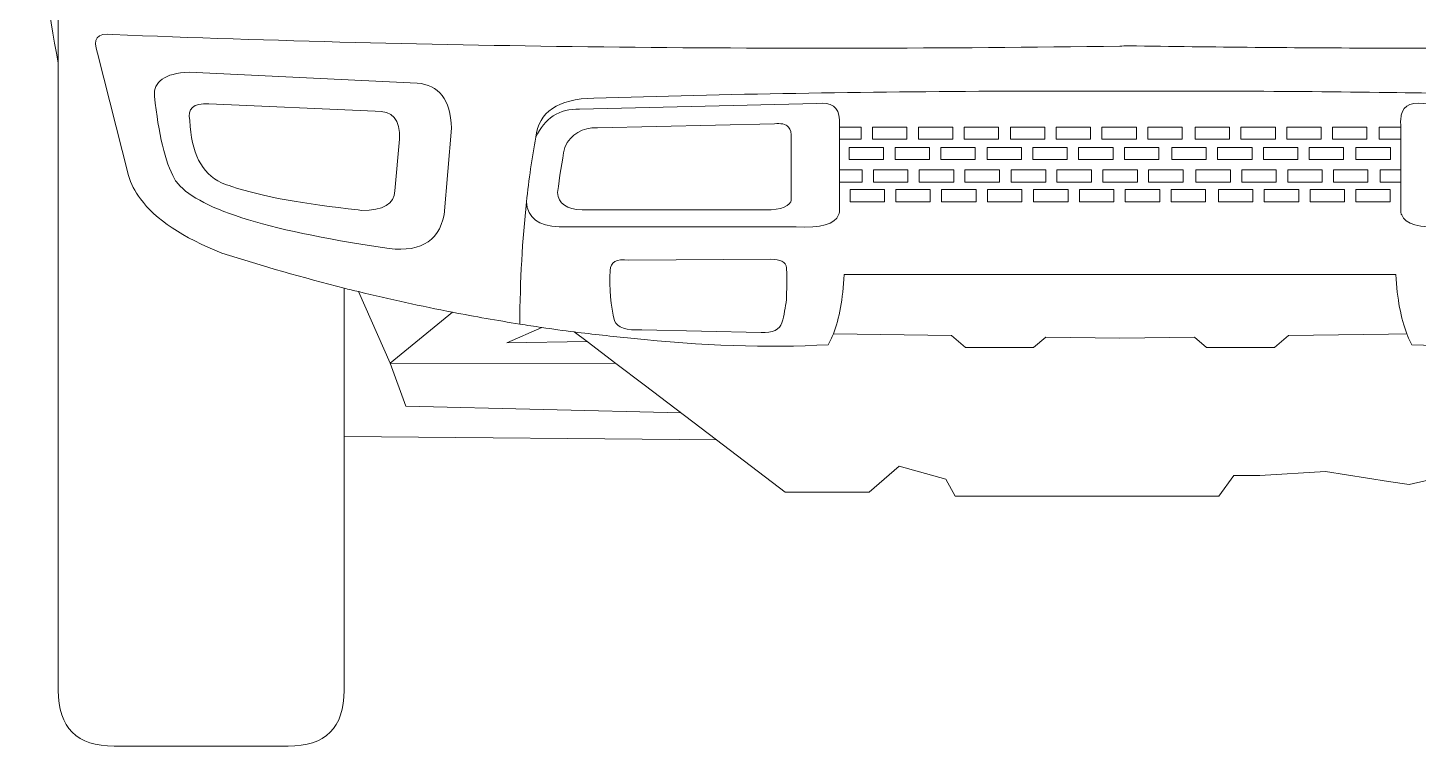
# Model space of a CAD drawing. Header units: metres. Extents: x -1212 to 1212, y 0 to 1928.
# Drawn here: x -1073 to 293, y 0 to 706 of the extents above; entities that cross this region are included whole.
import ezdxf

# ---------------------------------------------------------------- set-up
doc = ezdxf.new("R2010")
doc.units = ezdxf.units.M
doc.layers.add('ceco.net 245', color=7, linetype='Continuous')

msp = doc.modelspace()

# ---------------------------------------------------------------- linework, layer by layer
at = {"layer": 'ceco.net 245', "lineweight": 9}
for points in [[(-275.8, 596.6), (-254.3, 596.6), (-254.3, 608.6), (-275.8, 608.6)], [(-243.3, 608.6), (-243.3, 596.6), (-209.4, 596.6), (-209.4, 608.6), (-243.3, 608.6), (-243.3, 608.6)], [(-198.2, 596.6), (-164.3, 596.6), (-164.3, 608.6), (-198.2, 608.6), (-198.2, 596.6), (-198.2, 596.6)], [(-153.3, 608.6), (-153.3, 596.6), (-119.4, 596.6), (-119.4, 608.6), (-153.3, 608.6), (-153.3, 608.6)], [(-73.9, 608.6), (-107.8, 608.6), (-107.8, 596.6), (-73.9, 596.6), (-73.9, 608.6), (-73.9, 608.6)], [(-62.9, 596.6), (-29, 596.6), (-29, 608.6), (-62.9, 608.6), (-62.9, 596.6), (-62.9, 596.6)], [(16.1, 596.6), (16.1, 608.6), (-17.8, 608.6), (-17.8, 596.6), (16.1, 596.6), (16.1, 596.6)], [(27.2, 596.6), (61.1, 596.6), (61.1, 608.6), (27.2, 608.6), (27.2, 596.6), (27.2, 596.6)], [(73.7, 596.6), (107.6, 596.6), (107.6, 608.6), (73.7, 608.6), (73.7, 596.6), (73.7, 596.6)], [(118.6, 608.6), (118.6, 596.6), (152.6, 596.6), (152.6, 608.6), (118.6, 608.6), (118.6, 608.6)], [(163.8, 596.6), (197.7, 596.6), (197.7, 608.6), (163.8, 608.6), (163.8, 596.6), (163.8, 596.6)], [(242.6, 596.6), (242.6, 608.6), (208.6, 608.6), (208.6, 596.6), (242.6, 596.6), (242.6, 596.6)], [(263.9, 608.6), (254.7, 608.6), (254.7, 596.6), (263.9, 596.6)], [(275.8, 608.6), (263.9, 608.6)], [(-232.3, 576.5), (-232.3, 588.4), (-266.2, 588.4), (-266.2, 576.5), (-232.3, 576.5), (-232.3, 576.5)], [(-221.1, 576.5), (-187.2, 576.5), (-187.2, 588.4), (-221.1, 588.4), (-221.1, 576.5), (-221.1, 576.5)], [(-176.2, 576.5), (-142.3, 576.5), (-142.3, 588.4), (-176.2, 588.4), (-176.2, 576.5), (-176.2, 576.5)], [(-130.7, 576.5), (-96.8, 576.5), (-96.8, 588.4), (-130.7, 588.4), (-130.7, 576.5), (-130.7, 576.5)], [(-85.8, 576.5), (-51.9, 576.5), (-51.9, 588.4), (-85.8, 588.4), (-85.8, 576.5), (-85.8, 576.5)], [(-40.7, 576.5), (-6.8, 576.5), (-6.8, 588.4), (-40.7, 588.4), (-40.7, 576.5), (-40.7, 576.5)], [(4.2, 576.5), (38.2, 576.5), (38.2, 588.4), (4.2, 588.4), (4.2, 576.5), (4.2, 576.5)], [(50.8, 576.5), (84.7, 576.5), (84.7, 588.4), (50.8, 588.4), (50.8, 576.5), (50.8, 576.5)], [(95.7, 576.5), (129.7, 576.5), (129.7, 588.4), (95.7, 588.4), (95.7, 576.5), (95.7, 576.5)], [(174.8, 588.4), (140.8, 588.4), (140.8, 576.5), (174.8, 576.5), (174.8, 588.4), (174.8, 588.4)], [(185.7, 576.5), (219.7, 576.5), (219.7, 588.4), (185.7, 588.4), (185.7, 576.5), (185.7, 576.5)], [(263.9, 588.4), (231.7, 588.4), (231.7, 576.5), (263.9, 576.5)], [(263.9, 596.6), (275.8, 596.6)], [(263.9, 576.5), (265.7, 576.5), (265.7, 588.4), (263.9, 588.4)], [(-275.8, 554.5), (-253.4, 554.5), (-253.4, 566.4), (-275.8, 566.4)], [(-242.4, 554.5), (-208.5, 554.5), (-208.5, 566.4), (-242.4, 566.4), (-242.4, 554.5), (-242.4, 554.5)], [(-197.3, 554.5), (-163.4, 554.5), (-163.4, 566.4), (-197.3, 566.4), (-197.3, 554.5), (-197.3, 554.5)], [(-152.4, 554.5), (-118.5, 554.5), (-118.5, 566.4), (-152.4, 566.4), (-152.4, 554.5), (-152.4, 554.5)], [(-106.9, 554.5), (-73, 554.5), (-73, 566.4), (-106.9, 566.4), (-106.9, 554.5), (-106.9, 554.5)], [(-62, 554.5), (-28.1, 554.5), (-28.1, 566.4), (-62, 566.4), (-62, 554.5), (-62, 554.5)], [(-16.9, 554.5), (17.1, 554.5), (17.1, 566.4), (-16.9, 566.4), (-16.9, 554.5), (-16.9, 554.5)], [(28.1, 554.5), (62, 554.5), (62, 566.4), (28.1, 566.4), (28.1, 554.5), (28.1, 554.5)], [(74.6, 554.5), (108.5, 554.5), (108.5, 566.4), (74.6, 566.4), (74.6, 554.5), (74.6, 554.5)], [(119.6, 554.5), (153.5, 554.5), (153.5, 566.4), (119.6, 566.4), (119.6, 554.5), (119.6, 554.5)], [(164.7, 554.5), (198.6, 554.5), (198.6, 566.4), (164.7, 566.4), (164.7, 554.5), (164.7, 554.5)], [(209.6, 554.5), (243.5, 554.5), (243.5, 566.4), (209.6, 566.4), (209.6, 554.5), (209.6, 554.5)], [(263.9, 566.4), (255.6, 566.4), (255.6, 554.5), (263.9, 554.5)], [(275.8, 566.4), (263.9, 566.4)], [(-265.3, 535.2), (-231.4, 535.2), (-231.4, 547.1), (-265.3, 547.1), (-265.3, 535.2), (-265.3, 535.2)], [(-186.5, 547.1), (-220.4, 547.1), (-220.4, 535.2), (-186.5, 535.2), (-186.5, 547.1), (-186.5, 547.1)], [(-141.3, 547.1), (-175.3, 547.1), (-175.3, 535.2), (-141.3, 535.2), (-141.3, 547.1), (-141.3, 547.1)], [(-130.4, 535.2), (-96.5, 535.2), (-96.5, 547.1), (-130.4, 547.1), (-130.4, 535.2), (-130.4, 535.2)], [(-84.9, 535.2), (-51, 535.2), (-51, 547.1), (-84.9, 547.1), (-84.9, 535.2), (-84.9, 535.2)], [(-6, 547.1), (-40, 547.1), (-40, 535.2), (-6, 535.2), (-6, 547.1), (-6, 547.1)], [(39.1, 547.1), (5.1, 547.1), (5.1, 535.2), (39.1, 535.2), (39.1, 547.1), (39.1, 547.1)], [(50.1, 547.1), (50.1, 535.2), (84, 535.2), (84, 547.1), (50.1, 547.1), (50.1, 547.1)], [(130.6, 547.1), (96.6, 547.1), (96.6, 535.2), (130.6, 535.2), (130.6, 547.1), (130.6, 547.1)], [(175.5, 535.2), (175.5, 547.1), (141.6, 547.1), (141.6, 535.2), (175.5, 535.2), (175.5, 535.2)], [(220.6, 547.1), (186.7, 547.1), (186.7, 535.2), (220.6, 535.2), (220.6, 547.1), (220.6, 547.1)], [(263.9, 547.1), (231.6, 547.1), (231.6, 535.2), (263.9, 535.2)], [(263.9, 554.5), (275.8, 554.5)], [(263.9, 535.2), (265.5, 535.2), (265.5, 547.1), (263.9, 547.1)]]:
    msp.add_lwpolyline(points, dxfattribs=at)
at = {"layer": 'ceco.net 245', "lineweight": 18}
for points in [[(-762.4, 450.3), (-762.4, 304.5)], [(-717.3, 376.6), (-748.2, 446.8)], [(-655.8, 426.5), (-717.3, 376.6)], [(-523.7, 397.7), (-602.5, 396.4), (-568.2, 411.6)], [(-523.7, 397.7), (-536.3, 407.2)], [(-495.4, 376.2), (-523.7, 397.7)], [(263.9, 405), (165.6, 403.6), (151.8, 391.8), (84.9, 391.8), (73, 402.1), (-0.2, 401.2), (-73, 402.1), (-84.9, 391.8), (-151.8, 391.8), (-165.6, 403.6), (-281.6, 405.4)], [(281.7, 405.4), (263.9, 405)], [(-431.3, 327.6), (-701.7, 334.1), (-717.3, 376.6)], [(-717.3, 376.6), (-495.4, 376.2)], [(-467.7, 355.2), (-495.4, 376.2)], [(-396.4, 301.1), (-467.7, 355.2)], [(-762.4, 304.5), (-396.4, 301.1)], [(-396.4, 301.1), (-328.9, 249.7), (-246.4, 249.7), (-217.1, 275.4), (-171.1, 262.6), (-161.9, 245.9), (97, 245.9), (111.7, 266.2), (137.4, 266.2), (201.7, 269.9), (263.9, 260.2)], [(263.9, 260.2), (284.2, 257.1), (362.7, 275.4), (396.4, 301.1)]]:
    msp.add_lwpolyline(points, dxfattribs=at)
for points, knots in [([(-1073.2, 970.9), (-1073.2, 970.9), (-1068, 882.3), (-1068, 882.3), (-1067.5, 871.5), (-1066.8, 860.9), (-1066, 850.4), (-1060.7, 781.3), (-1053, 721.7), (-1043.3, 671.8)], [0, 0, 0, 0, 1, 1, 1, 2, 2, 2, 3, 3, 3, 3]), ([(-1043.3, 671.8), (-1043.3, 671.8), (-1043.3, 726.8), (-1043.3, 726.8), (-1043.3, 752), (-1034.7, 768.5), (-1017.3, 776.3)], [0, 0, 0, 0, 1, 1, 1, 2, 2, 2, 2]), ([(263.9, 686.1), (181.9, 686.3), (99.4, 687), (16.3, 688.3), (14.9, 688.3), (13.4, 688.3), (11.9, 688.3), (10.4, 688.3), (9, 688.3), (7.5, 688.3), (5, 688.3), (2.4, 688.3), (-0.2, 688.1), (-346.5, 683.2), (-676.4, 687), (-989.9, 699.5), (-1005.2, 701.5), (-1010.1, 695.3), (-1004.6, 681.2), (-1004.6, 681.2), (-974.4, 560.9), (-974.4, 560.9), (-972, 553), (-968.1, 545.3), (-962.6, 538), (-947.8, 517.8), (-921, 500), (-882.5, 484.6), (-842.5, 472), (-802.6, 460.4), (-762.4, 450.3)], [0, 0, 0, 0, 1, 1, 1, 2, 2, 2, 3, 3, 3, 4, 4, 4, 5, 5, 5, 6, 6, 6, 7, 7, 7, 8, 8, 8, 9, 9, 9, 10, 10, 10, 10]), ([(762.4, 450.3), (802.6, 460.4), (842.5, 472), (882.5, 484.6), (921, 500), (947.8, 517.8), (962.6, 538), (968.1, 545.3), (972, 553), (974.4, 560.9), (974.4, 560.9), (1004.6, 681.2), (1004.6, 681.2), (1010.1, 695.3), (1005.2, 701.5), (989.9, 699.5), (752.9, 690.1), (510.9, 685.6), (263.9, 686.1)], [0, 0, 0, 0, 1, 1, 1, 2, 2, 2, 3, 3, 3, 4, 4, 4, 5, 5, 5, 6, 6, 6, 6]), ([(-1043.3, 671.8), (-1043.3, 671.8), (-1043.3, 55), (-1043.3, 55), (-1043.3, 18.3), (-1025, 0), (-988.3, 0), (-988.3, 0), (-817.4, 0), (-817.4, 0), (-780.7, 0), (-762.4, 18.3), (-762.4, 55), (-762.4, 55), (-762.4, 304.5), (-762.4, 304.5)], [0, 0, 0, 0, 1, 1, 1, 2, 2, 2, 3, 3, 3, 4, 4, 4, 5, 5, 5, 5]), ([(-690.7, 651.6), (-690.7, 651.6), (-914.8, 662.6), (-914.8, 662.6), (-938.8, 661.2), (-950, 653.3), (-948.7, 639), (-944.8, 601.6), (-938.4, 574.5), (-929.1, 557.6), (-929.1, 557.6), (-928.3, 556.3), (-928.3, 556.3), (-928.2, 555.9), (-927.8, 555.6), (-927.4, 555.2), (-908.9, 529.3), (-841.4, 507.5), (-724.6, 490.1), (-690, 484), (-669.8, 494.9), (-664.1, 522.2), (-664.1, 522.2), (-656.8, 607.6), (-656.8, 607.6), (-658.1, 635.7), (-669.3, 650.4), (-690.7, 651.6), (-690.7, 651.6), (-690.7, 651.6), (-690.7, 651.6)], [0, 0, 0, 0, 1, 1, 1, 2, 2, 2, 3, 3, 3, 4, 4, 4, 5, 5, 5, 6, 6, 6, 7, 7, 7, 8, 8, 8, 9, 9, 9, 10, 10, 10, 10]), ([(-574.1, 598.5), (-571.3, 623.4), (-552.3, 636.2), (-517.2, 637), (-387.3, 641), (-252.3, 643.2), (-112.8, 643.8), (-103.4, 643.8), (-93.9, 643.8), (-84.3, 643.8), (-84.3, 643.8), (84.5, 643.8), (84.5, 643.8), (93.9, 643.8), (103.4, 643.8), (112.8, 643.8), (163.8, 643.6), (214.2, 643.2), (263.9, 642.5)], [0, 0, 0, 0, 1, 1, 1, 2, 2, 2, 3, 3, 3, 4, 4, 4, 5, 5, 5, 6, 6, 6, 6]), ([(263.9, 642.5), (350.2, 641.4), (434.8, 639.5), (517.2, 637), (552.3, 636.2), (571.4, 623.4), (574.1, 598.5)], [0, 0, 0, 0, 1, 1, 1, 2, 2, 2, 2]), ([(-895.5, 631.5), (-895.5, 631.5), (-731.9, 624.1), (-731.9, 624.1), (-714.9, 624.9), (-706.9, 615.7), (-708.1, 596.6), (-708.1, 596.6), (-712.7, 546), (-712.7, 546), (-712.9, 533), (-723.7, 526.6), (-745.4, 526.6), (-745.4, 526.6), (-748.5, 527.3), (-748.5, 527.3), (-801.7, 532.6), (-843.1, 540.2), (-872.8, 550.1), (-876.3, 551.3), (-879.7, 552.4), (-882.9, 553.7), (-902.5, 563.1), (-912.8, 583.4), (-913.9, 615), (-916.6, 626.7), (-910.5, 632.2), (-895.5, 631.5), (-895.5, 631.5), (-895.5, 631.5), (-895.5, 631.5)], [0, 0, 0, 0, 1, 1, 1, 2, 2, 2, 3, 3, 3, 4, 4, 4, 5, 5, 5, 6, 6, 6, 7, 7, 7, 8, 8, 8, 9, 9, 9, 10, 10, 10, 10]), ([(-583.2, 534.9), (-582.3, 519.3), (-571.5, 511.2), (-551.2, 510.5), (-551.2, 510.5), (-318.1, 510.5), (-318.1, 510.5), (-294.1, 509.2), (-280.2, 513.2), (-276.5, 522.2), (-276.1, 523.1), (-276, 524.2), (-275.8, 525.1), (-275.8, 525.1), (-275.8, 554.5), (-275.8, 554.5), (-275.8, 554.5), (-275.8, 566.4), (-275.8, 566.4), (-275.8, 566.4), (-275.8, 596.6), (-275.8, 596.6), (-275.8, 596.6), (-275.8, 608.6), (-275.8, 608.6), (-275.8, 608.6), (-275.8, 611.5), (-275.8, 611.5), (-275.6, 613), (-275.6, 614.4), (-275.8, 615.7), (-276.3, 628.4), (-283.6, 633.7), (-297.8, 631.7), (-297.8, 631.7), (-531, 626.2), (-531, 626.2), (-551.2, 626.7), (-565.4, 617.3), (-574.1, 598.5)], [0, 0, 0, 0, 1, 1, 1, 2, 2, 2, 3, 3, 3, 4, 4, 4, 5, 5, 5, 6, 6, 6, 7, 7, 7, 8, 8, 8, 9, 9, 9, 10, 10, 10, 11, 11, 11, 12, 12, 12, 13, 13, 13, 13]), ([(574.1, 598.5), (565.5, 617.3), (551.2, 626.7), (531, 626.2), (531, 626.2), (297.8, 631.7), (297.8, 631.7), (283.7, 633.7), (276.3, 628.4), (275.8, 615.7), (275.6, 614.4), (275.6, 613), (275.8, 611.5), (275.8, 611.5), (275.8, 608.6), (275.8, 608.6), (275.8, 608.6), (275.8, 596.6), (275.8, 596.6), (275.8, 596.6), (275.8, 566.4), (275.8, 566.4), (275.8, 566.4), (275.8, 554.5), (275.8, 554.5), (275.8, 554.5), (275.8, 525.1), (275.8, 525.1), (276, 524.2), (276.1, 523.1), (276.7, 522.2), (280.2, 513.2), (294.1, 509.2), (318.1, 510.5), (318.1, 510.5), (551.2, 510.5), (551.2, 510.5), (571.5, 511.2), (582.3, 519.3), (583.3, 534.9)], [0, 0, 0, 0, 1, 1, 1, 2, 2, 2, 3, 3, 3, 4, 4, 4, 5, 5, 5, 6, 6, 6, 7, 7, 7, 8, 8, 8, 9, 9, 9, 10, 10, 10, 11, 11, 11, 12, 12, 12, 13, 13, 13, 13]), ([(-545.7, 588.6), (-548.4, 574.5), (-550.8, 559.8), (-552.6, 544.2), (-551.9, 533.4), (-543.8, 527.7), (-528.6, 527.2), (-528.6, 527.2), (-354.6, 527.2), (-354.6, 527.2), (-336.8, 526.4), (-326.6, 529.2), (-323.6, 535.2), (-323.4, 536), (-323.2, 536.7), (-323.1, 537.4), (-323.1, 537.4), (-323.1, 597.6), (-323.1, 597.6), (-322.9, 602.5), (-323.8, 606.2), (-325.8, 608.6), (-328.6, 611.5), (-333.2, 612.6), (-339.6, 611.7), (-339.6, 611.7), (-513.6, 607.8), (-513.6, 607.8), (-528.6, 608.2), (-539.3, 601.8), (-545.7, 588.6), (-545.7, 588.6), (-545.7, 588.6), (-545.7, 588.6)], [0, 0, 0, 0, 1, 1, 1, 2, 2, 2, 3, 3, 3, 4, 4, 4, 5, 5, 5, 6, 6, 6, 7, 7, 7, 8, 8, 8, 9, 9, 9, 10, 10, 10, 11, 11, 11, 11]), ([(-327.6, 468.1), (-327.5, 465), (-327.3, 461.9), (-327.3, 458.8), (-327.5, 452.3), (-327.6, 445.7), (-327.8, 439.1), (-328.8, 431.3), (-330.2, 423.6), (-332.2, 416.2), (-334.4, 409.4), (-341.2, 406.3), (-352.8, 406.5), (-352.8, 406.5), (-469.9, 409.3), (-469.9, 409.3), (-485, 408.3), (-494, 411.3), (-496.9, 418.1), (-500.4, 433.1), (-501.8, 449.6), (-501.1, 467.6), (-500.9, 475.8), (-494.9, 479.3), (-482.8, 477.6), (-482.8, 477.6), (-343.2, 478.6), (-343.2, 478.6), (-333.9, 478.7), (-328.6, 476), (-327.6, 470.3), (-327.6, 469.6), (-327.6, 468.8), (-327.6, 468.1), (-327.6, 468.1), (-327.6, 468.1), (-327.6, 468.1)], [0, 0, 0, 0, 1, 1, 1, 2, 2, 2, 3, 3, 3, 4, 4, 4, 5, 5, 5, 6, 6, 6, 7, 7, 7, 8, 8, 8, 9, 9, 9, 10, 10, 10, 11, 11, 11, 12, 12, 12, 12]), ([(263.9, 463.5), (263.9, 463.5), (-271, 463.5), (-271, 463.5), (-272.3, 439.5), (-276, 420.3), (-281.6, 405.4)], [0, 0, 0, 0, 1, 1, 1, 2, 2, 2, 2]), ([(281.7, 405.4), (276, 420.3), (272.3, 439.5), (271, 463.5), (271, 463.5), (263.9, 463.5), (263.9, 463.5)], [0, 0, 0, 0, 1, 1, 1, 2, 2, 2, 2]), ([(-281.6, 405.4), (-283.3, 401.6), (-284.9, 397.9), (-286.8, 394.6), (-346.7, 391.3), (-411.4, 393.5), (-480.6, 401), (-499.1, 402.8), (-517.8, 404.9), (-536.3, 407.2)], [0, 0, 0, 0, 1, 1, 1, 2, 2, 2, 3, 3, 3, 3]), ([(536.3, 407.2), (517.8, 404.9), (499.1, 402.8), (480.6, 401), (411.5, 393.5), (346.7, 391.3), (286.8, 394.6), (284.9, 397.9), (283.3, 401.6), (281.7, 405.4)], [0, 0, 0, 0, 1, 1, 1, 2, 2, 2, 3, 3, 3, 3])]:
    msp.add_open_spline(points, degree=3, knots=knots, dxfattribs=at)
for points in [[(-583.2, 534.9), (-580.9, 557.2), (-577.8, 578.5), (-574.1, 598.5)], [(-589.9, 414.9), (-589.5, 458), (-587.3, 498), (-583.2, 534.9)], [(-748.2, 446.8), (-753.1, 447.9), (-757.8, 449), (-762.4, 450.3)], [(-748.2, 446.8), (-717.5, 439.3), (-686.6, 432.5), (-655.8, 426.5)], [(-589.9, 414.9), (-611.9, 418.4), (-633.9, 422.3), (-655.8, 426.5)], [(-568.2, 411.6), (-575.4, 412.7), (-582.7, 413.8), (-589.9, 414.9)], [(-536.3, 407.2), (-547, 408.5), (-557.6, 410), (-568.2, 411.6)]]:
    msp.add_open_spline(points, degree=3, dxfattribs=at)

doc.saveas('drawing.dxf')
